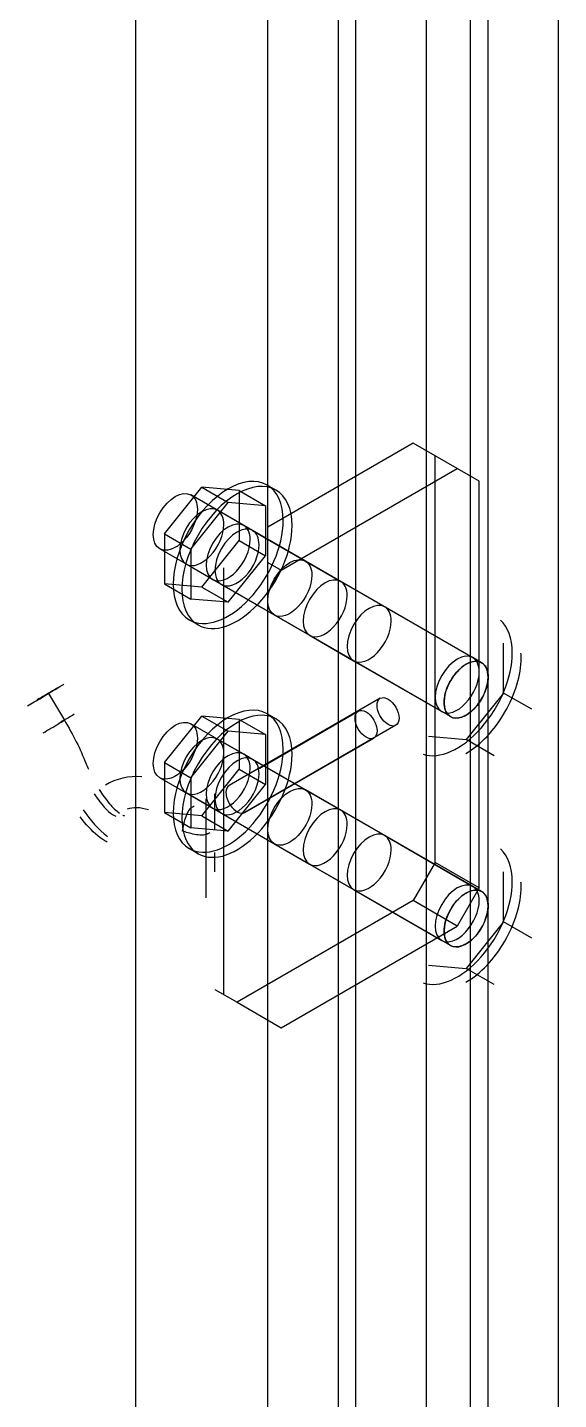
# Model space of a CAD drawing. Extents: x 0 to 316, y 0 to 723.
# Drawn here: x 291.98 to 309.03, y 148.85 to 192.93 of the extents above; entities that cross this region are included whole.
import ezdxf

# ---------------------------------------------------------------- set-up
doc = ezdxf.new("R2010")
doc.units = 0
doc.layers.get('0').update_dxf_attribs({"linetype": 'CONTINUOUS'})

msp = doc.modelspace()

# ---------------------------------------------------------------- linework, layer by layer
at = {"color": 253}
for p, q in [((301.956, 53.5876), (301.956, 232.563)), ((302.521, 53.5876), (302.521, 232.563)), ((304.783, 52.2813), (304.783, 231.257)), ((304.783, 51.9546), (304.783, 230.93)), ((306.197, 51.1376), (306.197, 230.114)), ((306.764, 51.1376), (306.764, 230.114)), ((295.45, 49.8313), (295.45, 228.808)), ((309.026, 49.8313), (309.026, 228.808)), ((299.693, 47.3826), (299.693, 226.358)), ((304.36, 179.573), (299.693, 176.878)), ((305.774, 178.756), (304.36, 179.573)), ((305.067, 179.166), (304.36, 179.573)), ((306.481, 178.349), (305.067, 179.166)), ((305.067, 166.102), (305.067, 179.166)), ((300.118, 175.49), (305.774, 178.756)), ((306.481, 178.349), (305.774, 178.756)), ((296.37, 176.659), (297.572, 178.156)), ((297.572, 178.156), (298.42, 177.665)), ((298.774, 178.047), (297.572, 178.156)), ((299.954, 178.065), (299.67, 178.227)), ((306.481, 165.285), (306.481, 178.349)), ((297.218, 176.17), (298.42, 177.665)), ((300.9, 175.785), (297.223, 177.909)), ((299.621, 177.558), (298.42, 177.665)), ((298.774, 178.047), (299.621, 177.558)), ((298.774, 178.047), (298.774, 176.444)), ((298.92, 176.928), (298.073, 177.418)), ((299.621, 177.558), (299.621, 175.955)), ((299.202, 176.765), (298.92, 176.928)), ((299.202, 176.765), (302.031, 175.132)), ((296.37, 176.659), (297.218, 176.17)), ((296.37, 176.659), (296.37, 175.056)), ((297.572, 174.949), (298.774, 176.444)), ((298.774, 176.444), (299.621, 175.955)), ((299.9, 174.053), (296.223, 176.177)), ((297.218, 176.17), (297.218, 174.566)), ((298.42, 174.46), (299.621, 175.955)), ((297.919, 175.197), (297.072, 175.686)), ((298.279, 161.855), (298.279, 175.572)), ((299.693, 175.736), (300.118, 175.49)), ((299.693, 174.756), (300.118, 175.49)), ((306.557, 172.519), (300.9, 175.785)), ((296.37, 175.056), (297.218, 174.566)), ((297.572, 174.949), (296.37, 175.056)), ((298.203, 175.033), (297.919, 175.197)), ((298.203, 175.033), (301.032, 173.4)), ((302.031, 175.132), (303.445, 174.315)), ((298.42, 174.46), (297.218, 174.566)), ((297.572, 174.949), (298.42, 174.46)), ((303.445, 174.315), (306.275, 172.682)), ((297.452, 173.734), (297.17, 173.898)), ((305.557, 170.787), (299.9, 174.053)), ((301.032, 173.4), (302.446, 172.583)), ((307.259, 171.545), (307.259, 173.148)), ((302.446, 172.583), (305.274, 170.95)), ((306.557, 172.519), (306.275, 172.682)), ((292.654, 171.535), (293.16, 170.673)), ((307.259, 171.545), (306.057, 170.05)), ((308.164, 171.023), (307.259, 171.545)), ((303.304, 171.376), (298.453, 168.576)), ((296.37, 169.311), (297.572, 170.807)), ((297.572, 170.807), (298.42, 170.316)), ((298.774, 170.699), (297.572, 170.807)), ((298.774, 170.699), (299.621, 170.21)), ((298.774, 170.699), (298.774, 169.096)), ((299.411, 169.127), (302.597, 170.968)), ((299.954, 170.716), (299.67, 170.878)), ((305.557, 170.787), (305.274, 170.95)), ((297.218, 168.821), (298.42, 170.316)), ((300.9, 168.436), (297.223, 170.56)), ((299.621, 170.21), (298.42, 170.316)), ((303.804, 170.509), (298.953, 167.709)), ((299.621, 170.21), (299.621, 168.606)), ((304.855, 170.157), (306.057, 170.05)), ((298.92, 169.579), (298.073, 170.069)), ((298.953, 167.709), (303.097, 170.101)), ((306.962, 169.528), (306.057, 170.05)), ((296.37, 169.311), (297.218, 168.821)), ((296.37, 169.311), (296.37, 167.709)), ((299.202, 169.416), (298.92, 169.579)), ((299.202, 169.416), (302.031, 167.783)), ((295.45, 166.682), (295.45, 169.102)), ((299.9, 166.704), (296.223, 168.827)), ((297.218, 168.821), (297.218, 167.218)), ((297.572, 167.6), (298.774, 169.096)), ((298.774, 169.096), (299.621, 168.606)), ((298.42, 167.112), (299.621, 168.606)), ((306.557, 165.17), (300.9, 168.436)), ((297.919, 167.848), (297.072, 168.337)), ((297.258, 167.885), (297.332, 167.928)), ((297.713, 164.966), (297.713, 168.148)), ((297.995, 167.156), (297.995, 168.311)), ((296.37, 167.709), (297.218, 167.218)), ((297.572, 167.6), (296.37, 167.709)), ((297.572, 167.6), (298.42, 167.112)), ((298.203, 167.684), (297.919, 167.848)), ((298.203, 167.684), (301.032, 166.051)), ((302.031, 167.783), (303.445, 166.967)), ((298.42, 167.112), (297.218, 167.218)), ((297.758, 167.019), (297.838, 167.065)), ((305.557, 163.438), (299.9, 166.704)), ((303.445, 166.967), (306.275, 165.334)), ((297.452, 166.386), (297.17, 166.548)), ((297.995, 165.808), (297.995, 166.422)), ((301.032, 166.051), (302.446, 165.235)), ((305.067, 166.102), (304.36, 164.877)), ((306.481, 165.285), (305.067, 166.102)), ((307.259, 164.197), (307.259, 165.8)), ((306.481, 165.285), (305.774, 164.06)), ((306.557, 165.17), (306.275, 165.334)), ((295.45, 164.141), (295.45, 165.225)), ((304.36, 164.877), (298.704, 161.611)), ((302.446, 165.235), (305.274, 163.602)), ((305.774, 164.06), (304.36, 164.877)), ((300.118, 160.794), (305.774, 164.06)), ((307.259, 164.197), (306.057, 162.702)), ((308.164, 163.674), (307.259, 164.197)), ((305.557, 163.438), (305.274, 163.602)), ((304.855, 162.81), (306.057, 162.702)), ((306.962, 162.18), (306.057, 162.702)), ((297.995, 162.019), (298.704, 161.611)), ((298.704, 161.611), (300.118, 160.794)), ((299.693, 161.039), (300.118, 160.794))]:
    msp.add_line(p, q, dxfattribs=at)
for points in [[(299.67, 178.227), (298.981, 178.625), (297.862, 177.979), (297.17, 176.784)], [(296.223, 177.33), (296.499, 177.81), (296.946, 178.067), (297.223, 177.909)], [(299.954, 178.065), (299.263, 178.463), (298.143, 177.817), (297.452, 176.62)], [(300.188, 177.082), (300.188, 177.624), (300.002, 178.036), (299.67, 178.227)], [(300.471, 176.919), (300.471, 177.461), (300.286, 177.872), (299.954, 178.065)], [(297.223, 177.909), (297.356, 177.832), (297.43, 177.666), (297.43, 177.45)], [(296.223, 176.177), (295.947, 176.335), (295.947, 176.852), (296.223, 177.33)], [(297.43, 177.45), (297.43, 177.121), (297.258, 176.722), (296.993, 176.444)], [(298.073, 177.418), (297.796, 177.577), (297.348, 177.319), (297.072, 176.841)], [(298.279, 176.961), (298.279, 177.177), (298.203, 177.341), (298.073, 177.418)], [(297.17, 176.784), (296.479, 175.588), (296.479, 174.296), (297.17, 173.898)], [(297.072, 176.841), (296.797, 176.363), (296.797, 175.846), (297.072, 175.686)], [(297.842, 175.955), (298.107, 176.233), (298.279, 176.63), (298.279, 176.961)], [(298.92, 176.928), (298.644, 177.087), (298.196, 176.83), (297.919, 176.352)], [(298.92, 176.928), (298.644, 177.087), (298.196, 176.83), (297.919, 176.352)], [(299.202, 176.765), (298.927, 176.925), (298.479, 176.666), (298.203, 176.188)], [(299.202, 176.765), (298.927, 176.925), (298.479, 176.666), (298.203, 176.188)], [(299.127, 176.47), (299.127, 176.688), (299.054, 176.852), (298.92, 176.928)], [(299.127, 176.47), (299.127, 176.688), (299.054, 176.852), (298.92, 176.928)], [(299.096, 174.567), (299.756, 175.265), (300.188, 176.258), (300.188, 177.082)], [(299.411, 176.308), (299.411, 176.524), (299.336, 176.688), (299.202, 176.765)], [(299.411, 176.308), (299.411, 176.524), (299.336, 176.688), (299.202, 176.765)], [(299.38, 174.403), (300.04, 175.102), (300.471, 176.094), (300.471, 176.919)], [(296.993, 176.444), (296.73, 176.166), (296.424, 176.059), (296.223, 176.177)], [(297.452, 176.62), (296.763, 175.424), (296.763, 174.132), (297.452, 173.734)], [(297.919, 176.352), (297.644, 175.872), (297.644, 175.355), (297.919, 175.197)], [(297.919, 176.352), (297.644, 175.872), (297.644, 175.355), (297.919, 175.197)], [(298.691, 175.464), (298.954, 175.744), (299.127, 176.141), (299.127, 176.47)], [(298.691, 175.464), (298.954, 175.744), (299.127, 176.141), (299.127, 176.47)], [(298.974, 175.3), (299.238, 175.58), (299.411, 175.977), (299.411, 176.308)], [(298.974, 175.3), (299.238, 175.58), (299.411, 175.977), (299.411, 176.308)], [(297.072, 175.686), (297.275, 175.569), (297.578, 175.675), (297.842, 175.955)], [(298.203, 176.188), (297.926, 175.709), (297.926, 175.193), (298.203, 175.033)], [(298.203, 176.188), (297.926, 175.709), (297.926, 175.193), (298.203, 175.033)], [(299.9, 175.208), (300.175, 175.686), (300.625, 175.944), (300.9, 175.785)], [(297.919, 175.197), (298.123, 175.08), (298.427, 175.186), (298.691, 175.464)], [(297.919, 175.197), (298.123, 175.08), (298.427, 175.186), (298.691, 175.464)], [(300.9, 175.785), (301.032, 175.708), (301.107, 175.544), (301.107, 175.328)], [(298.203, 175.033), (298.404, 174.916), (298.709, 175.022), (298.974, 175.3)], [(298.203, 175.033), (298.404, 174.916), (298.709, 175.022), (298.974, 175.3)], [(299.9, 174.053), (299.624, 174.213), (299.624, 174.73), (299.9, 175.208)], [(301.107, 175.328), (301.107, 174.997), (300.935, 174.6), (300.671, 174.322)], [(302.031, 175.132), (301.754, 175.292), (301.308, 175.033), (301.032, 174.555)], [(302.031, 175.132), (301.754, 175.292), (301.308, 175.033), (301.032, 174.555)], [(302.24, 174.675), (302.24, 174.891), (302.164, 175.055), (302.031, 175.132)], [(302.24, 174.675), (302.24, 174.891), (302.164, 175.055), (302.031, 175.132)], [(297.17, 173.898), (297.676, 173.605), (298.436, 173.87), (299.096, 174.567)], [(301.032, 174.555), (300.755, 174.076), (300.755, 173.56), (301.032, 173.4)], [(301.032, 174.555), (300.755, 174.076), (300.755, 173.56), (301.032, 173.4)], [(301.801, 173.667), (302.066, 173.946), (302.24, 174.344), (302.24, 174.675)], [(301.801, 173.667), (302.066, 173.946), (302.24, 174.344), (302.24, 174.675)], [(297.452, 173.734), (297.959, 173.442), (298.719, 173.706), (299.38, 174.403)], [(300.671, 174.322), (300.407, 174.042), (300.102, 173.936), (299.9, 174.053)], [(303.445, 174.315), (303.17, 174.475), (302.722, 174.216), (302.446, 173.739)], [(303.445, 174.315), (303.17, 174.475), (302.722, 174.216), (302.446, 173.739)], [(303.653, 173.857), (303.653, 174.074), (303.578, 174.239), (303.445, 174.315)], [(303.653, 173.857), (303.653, 174.074), (303.578, 174.239), (303.445, 174.315)], [(301.032, 173.4), (301.234, 173.283), (301.538, 173.389), (301.801, 173.667)], [(301.032, 173.4), (301.234, 173.283), (301.538, 173.389), (301.801, 173.667)], [(302.446, 173.739), (302.169, 173.259), (302.169, 172.743), (302.446, 172.583)], [(302.446, 173.739), (302.169, 173.259), (302.169, 172.743), (302.446, 172.583)], [(303.215, 172.852), (303.481, 173.13), (303.653, 173.527), (303.653, 173.857)], [(303.215, 172.852), (303.481, 173.13), (303.653, 173.527), (303.653, 173.857)], [(307.542, 172.838), (307.542, 173.298), (307.406, 173.669), (307.158, 173.886)], [(302.446, 172.583), (302.647, 172.466), (302.952, 172.572), (303.215, 172.852)], [(302.446, 172.583), (302.647, 172.466), (302.952, 172.572), (303.215, 172.852)], [(306.275, 172.682), (305.998, 172.842), (305.55, 172.583), (305.274, 172.106)], [(306.275, 172.682), (305.998, 172.842), (305.55, 172.583), (305.274, 172.106)], [(306.542, 170.422), (307.152, 171.114), (307.542, 172.054), (307.542, 172.838)], [(307.825, 172.674), (307.825, 172.725), (307.823, 172.776), (307.819, 172.824)], [(305.524, 171.881), (305.627, 172.078), (305.767, 172.252), (305.922, 172.376)], [(306.557, 172.519), (306.281, 172.678), (305.834, 172.42), (305.557, 171.942)], [(305.922, 172.376), (306.011, 172.448), (306.102, 172.501), (306.192, 172.532)], [(306.192, 172.532), (306.331, 172.581), (306.458, 172.576), (306.557, 172.519)], [(306.481, 172.224), (306.481, 172.441), (306.407, 172.606), (306.275, 172.682)], [(306.481, 172.224), (306.481, 172.441), (306.407, 172.606), (306.275, 172.682)], [(306.764, 172.062), (306.764, 172.278), (306.689, 172.442), (306.557, 172.519)], [(306.557, 172.519), (306.57, 172.513), (306.58, 172.506), (306.59, 172.497)], [(306.59, 172.497), (306.649, 172.452), (306.696, 172.387), (306.727, 172.304)], [(307.305, 170.928), (307.637, 171.504), (307.825, 172.131), (307.825, 172.674)], [(305.274, 172.106), (304.999, 171.626), (304.999, 171.11), (305.274, 170.95)], [(305.274, 172.106), (304.999, 171.626), (304.999, 171.11), (305.274, 170.95)], [(305.557, 171.942), (305.281, 171.464), (305.281, 170.946), (305.557, 170.787)], [(306.044, 171.219), (306.309, 171.497), (306.481, 171.894), (306.481, 172.224)], [(306.044, 171.219), (306.309, 171.497), (306.481, 171.894), (306.481, 172.224)], [(306.328, 171.056), (306.591, 171.334), (306.764, 171.731), (306.764, 172.062)], [(306.727, 172.304), (306.751, 172.233), (306.764, 172.151), (306.764, 172.062)], [(306.764, 172.062), (306.764, 171.971), (306.751, 171.874), (306.727, 171.774)], [(292.422, 171.395), (292.566, 171.479), (292.655, 171.534), (292.654, 171.535)], [(292.967, 171.724), (292.819, 171.635), (292.62, 171.519), (292.469, 171.432)], [(292.469, 171.432), (292.602, 171.508), (292.774, 171.61), (292.917, 171.694)], [(292.654, 171.535), (292.652, 171.537), (292.584, 171.498), (292.469, 171.432)], [(292.917, 171.694), (293.059, 171.778), (293.149, 171.833), (293.147, 171.835)], [(303.304, 171.376), (303.441, 171.456), (303.666, 171.326), (303.804, 171.088)], [(305.388, 171.001), (305.337, 171.144), (305.337, 171.33), (305.388, 171.533)], [(305.388, 171.533), (305.417, 171.65), (305.464, 171.767), (305.524, 171.881)], [(306.727, 171.774), (306.696, 171.657), (306.649, 171.538), (306.59, 171.425)], [(291.975, 171.133), (292.108, 171.209), (292.281, 171.311), (292.422, 171.395)], [(292.469, 171.432), (292.416, 171.4), (292.352, 171.365), (292.287, 171.326)], [(299.67, 170.878), (298.981, 171.278), (297.862, 170.632), (297.17, 169.435)], [(299.954, 170.716), (299.263, 171.114), (298.143, 170.468), (297.452, 169.273)], [(302.597, 170.968), (302.734, 171.047), (302.959, 170.918), (303.097, 170.678)], [(303.2, 171.147), (303.2, 171.256), (303.237, 171.337), (303.304, 171.376)], [(303.419, 170.644), (303.286, 170.783), (303.2, 170.982), (303.2, 171.147)], [(303.804, 171.088), (303.941, 170.848), (303.941, 170.589), (303.804, 170.509)], [(305.274, 170.95), (305.475, 170.833), (305.781, 170.939), (306.044, 171.219)], [(305.274, 170.95), (305.475, 170.833), (305.781, 170.939), (306.044, 171.219)], [(305.557, 170.787), (305.759, 170.67), (306.062, 170.776), (306.328, 171.056)], [(306.59, 171.425), (306.487, 171.228), (306.348, 171.055), (306.192, 170.93)], [(293.473, 170.862), (293.33, 170.776), (293.12, 170.653), (292.975, 170.569)], [(293.16, 170.673), (293.158, 170.674), (293.09, 170.635), (292.975, 170.569)], [(292.979, 170.562), (293.093, 170.63), (293.16, 170.671), (293.16, 170.673)], [(293.16, 170.673), (293.296, 170.441), (293.424, 170.21), (293.544, 169.977)], [(296.223, 169.982), (296.499, 170.46), (296.946, 170.72), (297.223, 170.56)], [(300.188, 169.734), (300.188, 170.276), (300.002, 170.688), (299.67, 170.878)], [(300.471, 169.572), (300.471, 170.112), (300.286, 170.524), (299.954, 170.716)], [(302.598, 170.387), (302.46, 170.626), (302.457, 170.884), (302.594, 170.965)], [(302.594, 170.965), (302.595, 170.966), (302.597, 170.968), (302.597, 170.968)], [(303.097, 170.678), (303.235, 170.44), (303.235, 170.181), (303.097, 170.101)], [(303.804, 170.509), (303.703, 170.451), (303.552, 170.505), (303.419, 170.644)], [(305.524, 170.809), (305.464, 170.855), (305.417, 170.919), (305.388, 171.001)], [(305.557, 170.787), (305.545, 170.793), (305.534, 170.801), (305.524, 170.809)], [(305.922, 170.773), (305.782, 170.725), (305.657, 170.729), (305.557, 170.787)], [(306.192, 170.93), (306.102, 170.859), (306.011, 170.805), (305.922, 170.773)], [(306.051, 169.609), (306.523, 169.878), (306.973, 170.353), (307.305, 170.928)], [(292.48, 170.27), (292.631, 170.357), (292.83, 170.474), (292.979, 170.562)], [(298.073, 170.069), (297.796, 170.229), (297.348, 169.97), (297.072, 169.492)], [(297.223, 170.56), (297.356, 170.483), (297.43, 170.319), (297.43, 170.101)], [(303.097, 170.101), (302.959, 170.022), (302.737, 170.15), (302.598, 170.387)], [(304.675, 169.583), (305.205, 169.402), (305.931, 169.727), (306.542, 170.422)], [(293.544, 169.977), (293.664, 169.747), (293.763, 169.513), (293.854, 169.288)], [(296.223, 168.827), (295.947, 168.988), (295.947, 169.504), (296.223, 169.982)], [(297.43, 170.101), (297.43, 169.771), (297.258, 169.375), (296.993, 169.095)], [(298.92, 169.579), (298.644, 169.74), (298.196, 169.481), (297.919, 169.003)], [(298.92, 169.579), (298.644, 169.74), (298.196, 169.481), (297.919, 169.003)], [(298.279, 169.612), (298.279, 169.828), (298.203, 169.993), (298.073, 170.069)], [(299.096, 167.218), (299.756, 167.915), (300.188, 168.909), (300.188, 169.734)], [(293.854, 169.288), (293.879, 169.226), (293.907, 169.164), (293.933, 169.102)], [(297.17, 169.435), (296.479, 168.239), (296.479, 166.948), (297.17, 166.548)], [(297.452, 169.273), (296.763, 168.077), (296.763, 166.784), (297.452, 166.386)], [(297.072, 169.492), (296.797, 169.014), (296.797, 168.497), (297.072, 168.337)], [(297.842, 168.606), (298.107, 168.884), (298.279, 169.281), (298.279, 169.612)], [(299.202, 169.416), (298.927, 169.576), (298.479, 169.317), (298.203, 168.839)], [(299.202, 169.416), (298.927, 169.576), (298.479, 169.317), (298.203, 168.839)], [(299.127, 169.122), (299.127, 169.339), (299.054, 169.503), (298.92, 169.579)], [(299.127, 169.122), (299.127, 169.339), (299.054, 169.503), (298.92, 169.579)], [(299.411, 168.959), (299.411, 169.175), (299.336, 169.34), (299.202, 169.416)], [(299.411, 168.959), (299.411, 169.175), (299.336, 169.34), (299.202, 169.416)], [(299.38, 167.055), (300.04, 167.753), (300.471, 168.745), (300.471, 169.572)], [(295.644, 168.852), (295.228, 168.89), (294.82, 168.796), (294.481, 168.591)], [(296.993, 169.095), (296.73, 168.817), (296.424, 168.71), (296.223, 168.827)], [(297.919, 169.003), (297.644, 168.524), (297.644, 168.008), (297.919, 167.848)], [(297.919, 169.003), (297.644, 168.524), (297.644, 168.008), (297.919, 167.848)], [(298.203, 168.839), (297.926, 168.36), (297.926, 167.844), (298.203, 167.684)], [(298.203, 168.839), (297.926, 168.36), (297.926, 167.844), (298.203, 167.684)], [(298.691, 168.115), (298.954, 168.395), (299.127, 168.792), (299.127, 169.122)], [(298.691, 168.115), (298.954, 168.395), (299.127, 168.792), (299.127, 169.122)], [(298.974, 167.953), (299.238, 168.231), (299.411, 168.628), (299.411, 168.959)], [(298.974, 167.953), (299.238, 168.231), (299.411, 168.628), (299.411, 168.959)], [(294.28, 168.449), (294.381, 168.285), (294.491, 168.132), (294.609, 167.992)], [(297.072, 168.337), (297.275, 168.22), (297.578, 168.326), (297.842, 168.606)], [(298.453, 168.576), (298.387, 168.537), (298.349, 168.453), (298.349, 168.347)], [(299.9, 167.859), (300.175, 168.337), (300.625, 168.596), (300.9, 168.436)], [(300.9, 168.436), (301.032, 168.36), (301.107, 168.195), (301.107, 167.979)], [(294.121, 168.307), (294.18, 168.214), (294.237, 168.129), (294.297, 168.052)], [(294.297, 168.052), (294.489, 167.801), (294.687, 167.633), (294.816, 167.586)], [(294.609, 167.992), (294.714, 167.869), (294.828, 167.758), (294.929, 167.688)], [(297.919, 167.848), (298.123, 167.731), (298.427, 167.837), (298.691, 168.115)], [(297.919, 167.848), (298.123, 167.731), (298.427, 167.837), (298.691, 168.115)], [(298.203, 167.684), (298.404, 167.567), (298.709, 167.673), (298.974, 167.953)], [(298.203, 167.684), (298.404, 167.567), (298.709, 167.673), (298.974, 167.953)], [(298.349, 168.347), (298.349, 168.223), (298.4, 168.071), (298.485, 167.947)], [(298.485, 167.947), (298.619, 167.742), (298.833, 167.633), (298.953, 167.709)], [(301.107, 167.979), (301.107, 167.648), (300.935, 167.251), (300.671, 166.973)], [(302.031, 167.783), (301.754, 167.943), (301.308, 167.684), (301.032, 167.206)], [(302.031, 167.783), (301.754, 167.943), (301.308, 167.684), (301.032, 167.206)], [(293.807, 167.39), (293.761, 167.45), (293.712, 167.509), (293.667, 167.571)], [(293.762, 167.798), (293.991, 167.463), (294.259, 167.155), (294.543, 166.938)], [(295.033, 167.626), (295.077, 167.604), (295.088, 167.606), (295.088, 167.606)], [(295.088, 167.606), (295.088, 167.606), (295.067, 167.604), (295.05, 167.594)], [(295.856, 167.791), (295.603, 167.88), (295.367, 167.878), (295.179, 167.816)], [(297.037, 167.518), (296.993, 167.379), (296.962, 167.247), (296.943, 167.119)], [(297.255, 167.884), (297.164, 167.828), (297.086, 167.666), (297.037, 167.518)], [(299.9, 166.704), (299.624, 166.864), (299.624, 167.381), (299.9, 167.859)], [(302.24, 167.326), (302.24, 167.542), (302.164, 167.707), (302.031, 167.783)], [(302.24, 167.326), (302.24, 167.542), (302.164, 167.707), (302.031, 167.783)], [(294.392, 166.843), (294.182, 166.984), (293.987, 167.177), (293.807, 167.39)], [(297.338, 167.006), (297.196, 167.035), (297.064, 167.072), (296.943, 167.119)], [(297.17, 166.548), (297.676, 166.256), (298.436, 166.521), (299.096, 167.218)], [(297.452, 166.386), (297.959, 166.093), (298.719, 166.357), (299.38, 167.055)], [(301.032, 167.206), (300.755, 166.727), (300.755, 166.211), (301.032, 166.051)], [(301.032, 167.206), (300.755, 166.727), (300.755, 166.211), (301.032, 166.051)], [(301.801, 166.32), (302.066, 166.598), (302.24, 166.995), (302.24, 167.326)], [(301.801, 166.32), (302.066, 166.598), (302.24, 166.995), (302.24, 167.326)], [(303.445, 166.967), (303.17, 167.126), (302.722, 166.868), (302.446, 166.39)], [(303.445, 166.967), (303.17, 167.126), (302.722, 166.868), (302.446, 166.39)], [(294.536, 166.755), (294.488, 166.783), (294.44, 166.812), (294.392, 166.843)], [(297.758, 167.019), (297.664, 166.966), (297.489, 166.977), (297.338, 167.006)], [(300.671, 166.973), (300.407, 166.693), (300.102, 166.587), (299.9, 166.704)], [(303.653, 166.51), (303.653, 166.725), (303.578, 166.89), (303.445, 166.967)], [(303.653, 166.51), (303.653, 166.725), (303.578, 166.89), (303.445, 166.967)], [(301.032, 166.051), (301.234, 165.934), (301.538, 166.04), (301.801, 166.32)], [(301.032, 166.051), (301.234, 165.934), (301.538, 166.04), (301.801, 166.32)], [(302.446, 166.39), (302.169, 165.912), (302.169, 165.395), (302.446, 165.235)], [(302.446, 166.39), (302.169, 165.912), (302.169, 165.395), (302.446, 165.235)], [(303.215, 165.503), (303.481, 165.781), (303.653, 166.179), (303.653, 166.51)], [(303.215, 165.503), (303.481, 165.781), (303.653, 166.179), (303.653, 166.51)], [(307.542, 165.489), (307.542, 165.95), (307.406, 166.321), (307.158, 166.537)], [(302.446, 165.235), (302.647, 165.118), (302.952, 165.224), (303.215, 165.503)], [(302.446, 165.235), (302.647, 165.118), (302.952, 165.224), (303.215, 165.503)], [(306.275, 165.334), (305.998, 165.493), (305.55, 165.235), (305.274, 164.757)], [(306.275, 165.334), (305.998, 165.493), (305.55, 165.235), (305.274, 164.757)], [(306.557, 165.17), (306.281, 165.33), (305.834, 165.071), (305.557, 164.593)], [(306.481, 164.877), (306.481, 165.092), (306.407, 165.257), (306.275, 165.334)], [(306.481, 164.877), (306.481, 165.092), (306.407, 165.257), (306.275, 165.334)], [(306.542, 163.073), (307.152, 163.766), (307.542, 164.706), (307.542, 165.489)], [(307.305, 163.58), (307.637, 164.155), (307.825, 164.783), (307.825, 165.325)], [(307.825, 165.325), (307.825, 165.376), (307.823, 165.428), (307.819, 165.476)], [(305.524, 164.532), (305.627, 164.729), (305.767, 164.903), (305.922, 165.027)], [(305.922, 165.027), (306.011, 165.099), (306.102, 165.152), (306.192, 165.184)], [(306.044, 163.87), (306.309, 164.148), (306.481, 164.546), (306.481, 164.877)], [(306.044, 163.87), (306.309, 164.148), (306.481, 164.546), (306.481, 164.877)], [(306.192, 165.184), (306.331, 165.232), (306.458, 165.228), (306.557, 165.17)], [(306.764, 164.713), (306.764, 164.929), (306.689, 165.094), (306.557, 165.17)], [(306.557, 165.17), (306.57, 165.165), (306.58, 165.156), (306.59, 165.148)], [(306.59, 165.148), (306.649, 165.103), (306.696, 165.038), (306.727, 164.957)], [(306.727, 164.957), (306.751, 164.885), (306.764, 164.804), (306.764, 164.713)], [(305.274, 164.757), (304.999, 164.279), (304.999, 163.762), (305.274, 163.602)], [(305.274, 164.757), (304.999, 164.279), (304.999, 163.762), (305.274, 163.602)], [(305.557, 164.593), (305.281, 164.115), (305.281, 163.598), (305.557, 163.438)], [(305.388, 164.183), (305.417, 164.301), (305.464, 164.419), (305.524, 164.532)], [(306.328, 163.707), (306.591, 163.985), (306.764, 164.382), (306.764, 164.713)], [(306.727, 164.425), (306.696, 164.309), (306.649, 164.191), (306.59, 164.076)], [(306.764, 164.713), (306.764, 164.622), (306.751, 164.525), (306.727, 164.425)], [(305.388, 163.653), (305.337, 163.795), (305.337, 163.982), (305.388, 164.183)], [(306.59, 164.076), (306.487, 163.879), (306.348, 163.705), (306.192, 163.581)], [(305.274, 163.602), (305.475, 163.485), (305.781, 163.591), (306.044, 163.87)], [(305.274, 163.602), (305.475, 163.485), (305.781, 163.591), (306.044, 163.87)], [(305.524, 163.46), (305.464, 163.505), (305.417, 163.57), (305.388, 163.653)], [(305.557, 163.438), (305.759, 163.322), (306.062, 163.427), (306.328, 163.707)], [(306.192, 163.581), (306.102, 163.51), (306.011, 163.456), (305.922, 163.426)], [(306.051, 162.26), (306.523, 162.53), (306.973, 163.006), (307.305, 163.58)], [(304.675, 162.235), (305.205, 162.054), (305.931, 162.38), (306.542, 163.073)], [(305.557, 163.438), (305.545, 163.445), (305.534, 163.452), (305.524, 163.46)], [(305.922, 163.426), (305.782, 163.376), (305.657, 163.382), (305.557, 163.438)]]:
    msp.add_open_spline(points, degree=3, dxfattribs=at)

doc.saveas('drawing.dxf')
